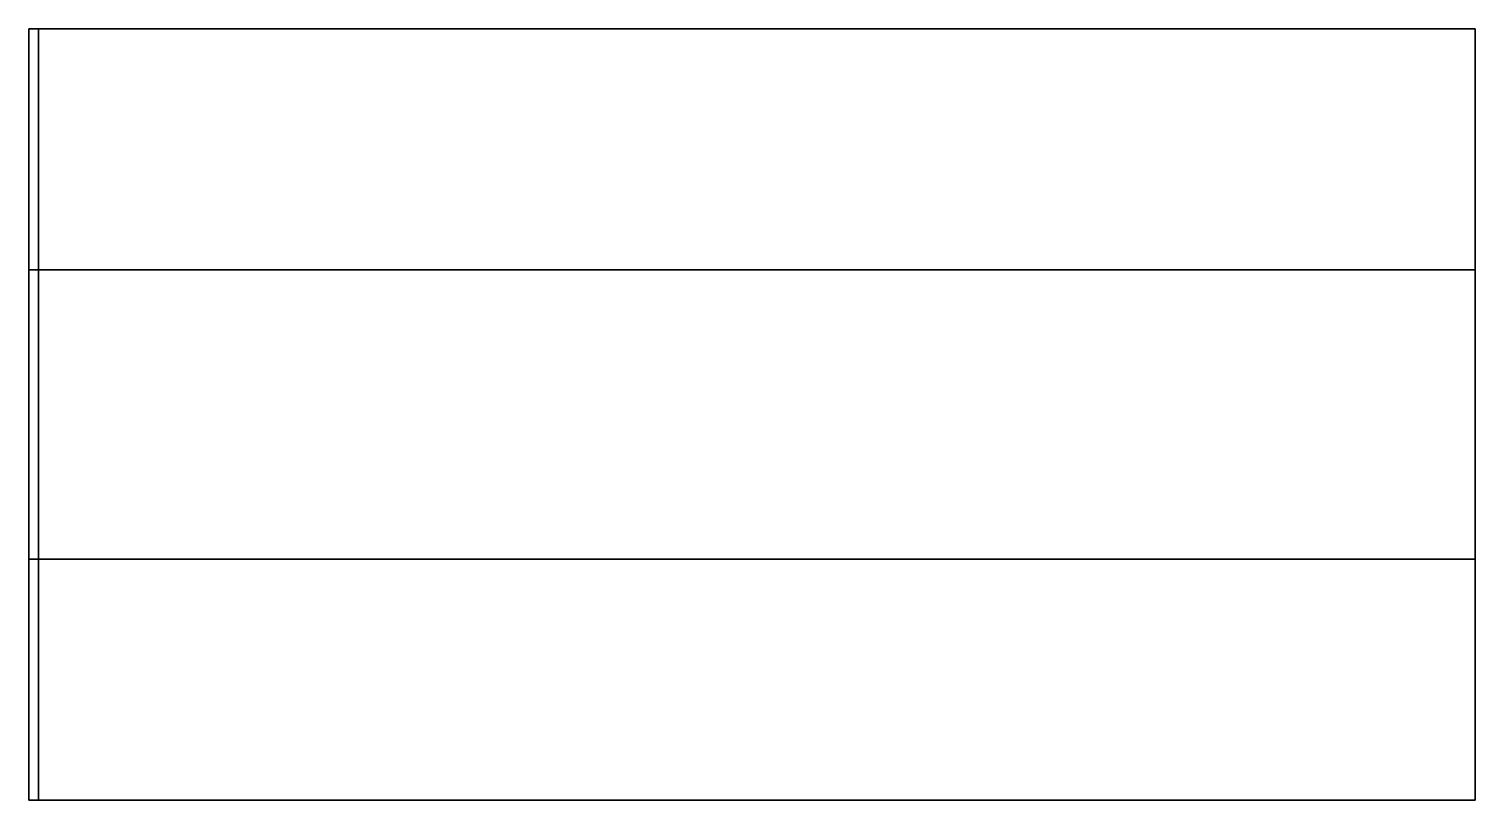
# Model space of a CAD drawing. Extents: x -0.1 to 14.9, y -4 to 4.
import ezdxf

# ---------------------------------------------------------------- set-up
doc = ezdxf.new("R2010")
doc.units = 0
doc.header["$MEASUREMENT"] = 0
doc.layers.add('ACESSORIO', color=254, linetype='CONTINUOUS')
doc.layers.add('CONTORNO', color=1, linetype='CONTINUOUS')

msp = doc.modelspace()

# ---------------------------------------------------------------- linework, layer by layer
at = {"layer": 'ACESSORIO', "linetype": 'BYBLOCK'}
for points in [[(0.05, 4), (0.05, 1.5, 3.33), (-0.05, 1.5, 3.33), (-0.05, 4)], [(0.05, 1.5, -3.33), (0.05, 4), (-0.05, 4), (-0.05, 1.5, -3.33)], [(-0.05, 4, -4), (-0.05, 4, 4), (-0.05, -4, 4), (-0.05, -4, -4)], [(-0.05, -4, -4), (0.05, -4, -4), (0.05, 4, -4), (-0.05, 4, -4)], [(-0.05, 4, 4), (0.05, 4, 4), (0.05, -4, 4), (-0.05, -4, 4)], [(-0.05, 4, 4), (-0.05, 4, -4), (0.05, 4, -4), (0.05, 4, 4)], [(14.95, 4), (14.95, 1.5, 3.33), (0.05, 1.5, 3.33), (0.05, 4)], [(14.95, 1.5, -3.33), (14.95, 4), (0.05, 4), (0.05, 1.5, -3.33)], [(0.05, -4, -4), (0.05, -4, 4), (0.05, 4, 4), (0.05, 4, -4)], [(14.95, -4), (14.95, -1.5, 3.33), (14.95, 1.5, 3.33), (14.95, 4)], [(14.95, -1.5, -3.33), (14.95, -4), (14.95, 4), (14.95, 1.5, -3.33)], [(0.05, -1.5, 3.33), (-0.05, -1.5, 3.33), (-0.05, 1.5, 3.33), (0.05, 1.5, 3.33)], [(-0.05, -1.5, -3.33), (0.05, -1.5, -3.33), (0.05, 1.5, -3.33), (-0.05, 1.5, -3.33)], [(0.05, -1.5, 3.33), (0.05, 1.5, 3.33), (14.95, 1.5, 3.33), (14.95, -1.5, 3.33)], [(0.05, -1.5, -3.33), (14.95, -1.5, -3.33), (14.95, 1.5, -3.33), (0.05, 1.5, -3.33)], [(-0.05, -4), (-0.05, -1.5, 3.33), (0.05, -1.5, 3.33), (0.05, -4)], [(-0.05, -1.5, -3.33), (-0.05, -4), (0.05, -4), (0.05, -1.5, -3.33)], [(0.05, -4), (0.05, -1.5, 3.33), (14.95, -1.5, 3.33), (14.95, -4)], [(0.05, -1.5, -3.33), (0.05, -4), (14.95, -4), (14.95, -1.5, -3.33)], [(-0.05, -4, -4), (-0.05, -4, 4), (0.05, -4, 4), (0.05, -4, -4)]]:
    msp.add_3dface(points, dxfattribs=at)
at = {"layer": 'CONTORNO', "linetype": 'BYBLOCK', "elevation": -4}
msp.add_lwpolyline([(-0.05, 4), (0.05, 4), (0.05, -4), (-0.05, -4)], close=True, dxfattribs=at)

doc.saveas('drawing.dxf')
